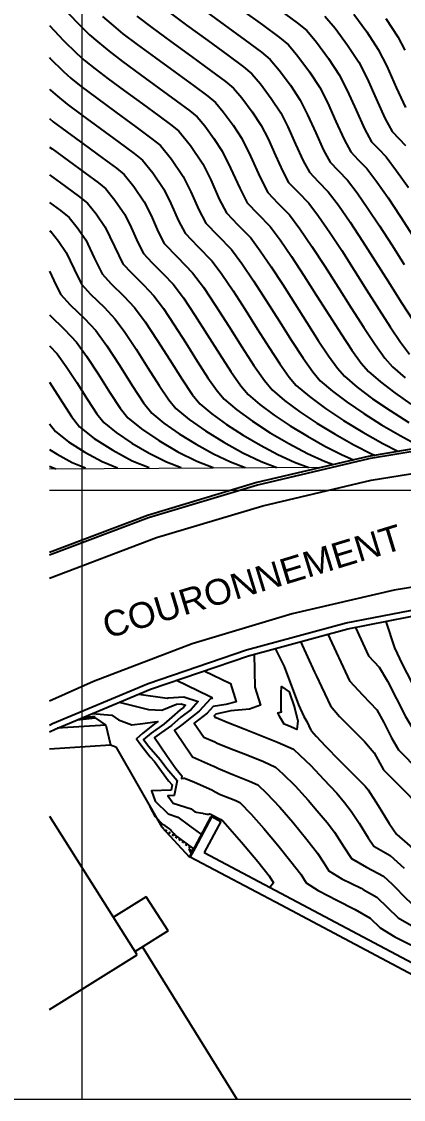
# Model space of a CAD drawing. Extents: x 62344 to 62624, y 108620 to 109406.
# Drawn here: x 62540.6 to 62559.2, y 108767.8 to 108820.3 of the extents above; entities that cross this region are included whole.
import ezdxf

# ---------------------------------------------------------------- set-up
doc = ezdxf.new("R2010")
doc.units = 0
doc.header["$LTSCALE"] = 0.039369
doc.header["$MEASUREMENT"] = 0
doc.linetypes.add('DOT', pattern=[0.55, 0.3, -0.25])
for name, color, linetype in [('Bâti', 7, 'Continuous'), ('coordinate', 2, 'Continuous'), ('Couronnement', 7, 'Continuous'), ('curve livello 1m', 2, 'Continuous'), ('curve livello 5m', 7, 'Continuous'), ('LIN018CO', 6, 'Continuous'), ('LIN025CO', 7, 'Continuous'), ('Per+Mod Surf', 7, 'Continuous'), ('TalusHautBas', 7, 'Continuous'), ('TEXT035', 1, 'Continuous')]:
    doc.layers.add(name, color=color, linetype=linetype)
doc.styles.add('ARIAL', font='arial.ttf')

msp = doc.modelspace()

# ---------------------------------------------------------------- linework, layer by layer
at = {"layer": 'Bâti', "linetype": 'Continuous'}
for p, q in [((62543.28486, 108786.30608), (62544.15987, 108786.41042)), ((62543.55295, 108786.41856), (62544.1563, 108786.4905)), ((62544.669, 108786.052), (62542.30051, 108785.89307)), ((62541.935, 108784.90262), (62544.904, 108785.089)), ((62541.935, 108781.61785), (62546.178, 108774.871)), ((62548.74879, 108779.61816), (62549.80931, 108781.60666)), ((62549.8325, 108781.59428), (62549.02137, 108780.07603)), ((62550.27351, 108781.35867), (62549.46238, 108779.84042)), ((62549.8325, 108781.59428), (62550.27351, 108781.35867)), ((62549.02137, 108780.07603), (62548.788, 108779.636)), ((62548.788, 108779.636), (62548.74879, 108779.61816)), ((62548.788, 108779.636), (62553.21299, 108777.2892)), ((62546.635, 108777.684), (62545.04504, 108776.69636)), ((62547.711, 108776.03), (62546.635, 108777.684)), ((62553.21299, 108777.2892), (62564.8, 108771.144)), ((62547.711, 108776.03), (62546.0951, 108775.02625)), ((62543.65588, 108773.27491), (62546.199, 108774.861)), ((62551.06369, 108767.81839), (62546.45464, 108775.24959)), ((62541.935, 108772.20164), (62543.65588, 108773.27491))]:
    msp.add_line(p, q, dxfattribs=at)
at = {"layer": 'coordinate', "linetype": 'Continuous', "lineweight": 0}
for p, q in [((62543.49999, 108911.77057), (62543.49999, 108767.81839)), ((62541.935, 108797.50002), (62623.7144, 108797.50002))]:
    msp.add_line(p, q, dxfattribs=at)
at = {"layer": 'Couronnement', "linetype": 'Continuous'}
for p, q in [((62562.933, 108800.047), (62557.453, 108799.13699)), ((62562.94424, 108799.92752), (62557.47262, 108799.01888)), ((62557.453, 108799.13699), (62552.029, 108797.85899)), ((62557.48052, 108799.02019), (62552.05481, 108797.74179)), ((62557.598, 108797.972), (62563.061, 108798.88499)), ((62552.317, 108796.728), (62557.598, 108797.972)), ((62552.029, 108797.85899), (62546.71, 108796.26401)), ((62552.05481, 108797.74179), (62546.74438, 108796.14937)), ((62547.139, 108795.17999), (62552.317, 108796.728)), ((62546.71, 108796.26401), (62541.935, 108794.45393)), ((62546.75253, 108796.15181), (62541.935, 108794.32561)), ((62541.935, 108793.20799), (62547.139, 108795.17999)), ((62563.732, 108793.46001), (62558.71, 108792.62199)), ((62558.71, 108792.62199), (62553.752, 108791.474)), ((62556.38603, 108791.02538), (62561.34369, 108791.99924)), ((62556.454, 108790.733), (62561.392, 108791.703)), ((62553.752, 108791.474), (62548.884, 108790.00301)), ((62551.53235, 108789.71808), (62556.38603, 108791.02538)), ((62551.62, 108789.431), (62556.454, 108790.733)), ((62548.884, 108790.00301), (62544.066, 108788.175)), ((62546.73625, 108788.07954), (62551.53235, 108789.71808)), ((62546.843, 108787.799), (62551.62, 108789.431)), ((62544.066, 108788.175), (62541.935, 108787.20839)), ((62542.08038, 108786.12605), (62546.73625, 108788.07954)), ((62542.205, 108785.853), (62546.843, 108787.799)), ((62541.935, 108786.05414), (62542.08038, 108786.12605)), ((62541.935, 108785.71944), (62542.205, 108785.853))]:
    msp.add_line(p, q, dxfattribs=at)
at = {"layer": 'curve livello 1m', "flags": 128}
for points in [[(62542.5914, 108820.98927), (62543.28821, 108820.26072), (62543.87778, 108819.67166), (62544.279, 108819.32108), (62544.83197, 108818.86808), (62545.49166, 108818.36514), (62546.33941, 108817.74149), (62547.2507, 108817.07879), (62548.10102, 108816.45875), (62548.76584, 108815.96305), (62549.12067, 108815.67337), (62549.48835, 108815.23881), (62549.94089, 108814.62235), (62550.34253, 108814.00891), (62550.75275, 108813.18292), (62551.19185, 108812.19843), (62551.55754, 108811.4915), (62552.08039, 108810.94493), (62552.67166, 108810.33882), (62553.16258, 108809.68586), (62553.71928, 108808.87188), (62554.318, 108807.95174), (62554.93499, 108806.98034), (62555.5465, 108806.01254), (62556.12878, 108805.10322), (62556.65807, 108804.30727), (62557.11063, 108803.67957), (62557.46271, 108803.27498), (62558.04577, 108802.77055), (62558.74048, 108802.23736), (62559.52288, 108801.68939)], [(62544.50939, 108820.56858), (62544.93035, 108820.20077), (62545.5105, 108819.72549), (62546.20263, 108819.19783), (62547.09206, 108818.54351), (62548.04816, 108817.84823), (62548.94028, 108817.1977), (62549.6378, 108816.67762), (62550.01008, 108816.3737), (62550.39583, 108815.91778), (62550.87062, 108815.271), (62551.292, 108814.62741), (62551.7224, 108813.7608), (62552.18309, 108812.7279), (62552.56676, 108811.98621), (62553.0582, 108811.47248), (62553.61394, 108810.90278), (62554.1284, 108810.21854), (62554.71177, 108809.36555), (62555.33918, 108808.40132), (62555.98574, 108807.38336), (62556.62655, 108806.36919), (62557.23673, 108805.4163), (62557.79139, 108804.58221), (62558.26564, 108803.92442), (62558.63458, 108803.50044), (62559.24559, 108802.97184)], [(62547.62457, 108820.86319), (62548.59736, 108820.14754), (62549.64307, 108819.3871), (62550.61882, 108818.6756), (62551.38171, 108818.10678), (62551.78888, 108817.77437), (62552.21079, 108817.27571), (62552.73008, 108816.56831), (62553.19096, 108815.86439), (62553.53632, 108815.19011), (62553.91683, 108814.34316), (62554.28296, 108813.53464), (62554.5852, 108812.97564), (62555.01381, 108812.52759), (62555.49852, 108812.03071), (62556.00004, 108811.36789), (62556.56469, 108810.5508), (62557.17268, 108809.62521), (62557.80419, 108808.63685), (62558.43942, 108807.63151), (62559.05858, 108806.65493), (62559.64185, 108805.75286)], [(62549.35001, 108820.94956), (62550.44053, 108820.15654), (62551.45808, 108819.41455), (62552.25367, 108818.82135), (62552.67828, 108818.4747), (62553.11827, 108817.95468), (62553.65981, 108817.21697), (62554.14044, 108816.48289), (62554.5006, 108815.77971), (62554.89741, 108814.89647), (62555.27923, 108814.0533), (62555.59442, 108813.47035), (62555.99162, 108813.05514), (62556.4408, 108812.59468), (62556.9128, 108811.97423), (62557.44072, 108811.21736), (62558.00904, 108810.35989), (62558.60228, 108809.43764), (62559.20492, 108808.48643)], [(62551.23799, 108820.92597), (62552.29735, 108820.1535), (62553.12562, 108819.53593), (62553.56769, 108819.17503), (62554.02575, 108818.63364), (62554.58954, 108817.86562), (62555.08992, 108817.10138), (62555.46487, 108816.36931), (62555.87799, 108815.44978), (62556.2755, 108814.57197), (62556.60364, 108813.96507), (62556.96943, 108813.58269), (62557.38309, 108813.15864), (62557.87407, 108812.51324), (62558.42321, 108811.72594), (62559.01439, 108810.83399), (62559.63148, 108809.87465)], [(62553.13662, 108820.89244), (62553.99758, 108820.2505), (62554.45709, 108819.87536), (62554.93323, 108819.31261), (62555.51927, 108818.51428), (62556.0394, 108817.71987), (62556.42915, 108816.95891), (62556.85857, 108816.00309), (62557.27177, 108815.09064), (62557.61287, 108814.45978), (62557.94724, 108814.11024), (62558.32538, 108813.72261), (62558.83534, 108813.05226), (62559.40571, 108812.23452)], [(62556.74819, 108820.67054), (62557.37874, 108819.81158), (62557.93836, 108818.95686), (62558.35771, 108818.13812), (62558.81973, 108817.10971), (62559.26431, 108816.12797)], [(62558.30847, 108820.46024), (62558.88784, 108819.57535), (62559.22963, 108818.9231)], [(62541.935, 108820.11662), (62542.62122, 108819.39915), (62543.24617, 108818.77473), (62543.62766, 108818.44139), (62544.15344, 108818.01066), (62544.7807, 108817.53246), (62545.58676, 108816.93947), (62546.45324, 108816.30936), (62547.26175, 108815.7198), (62547.89389, 108815.24847), (62548.23127, 108814.97304), (62548.79399, 108814.2774), (62549.39305, 108813.39042), (62549.7831, 108812.60504), (62550.20061, 108811.66895), (62550.54832, 108810.99678), (62551.10258, 108810.41738), (62551.72937, 108809.77485), (62552.19677, 108809.15319), (62552.72679, 108808.37821), (62553.29682, 108807.50217), (62553.88425, 108806.57731), (62554.46645, 108805.65589), (62555.02083, 108804.79015), (62555.52476, 108804.03234), (62555.95563, 108803.43471), (62556.29083, 108803.04951), (62556.91462, 108802.51396), (62557.66649, 108801.94643), (62558.5152, 108801.36517), (62559.42945, 108800.78845)], [(62541.935, 108818.55767), (62541.95422, 108818.53757), (62542.61455, 108817.87781), (62542.97632, 108817.56171), (62543.4749, 108817.15325), (62544.21263, 108816.59366), (62545.16219, 108815.89854), (62546.12959, 108815.19515), (62546.92081, 108814.61078), (62547.34187, 108814.27271), (62547.87549, 108813.61304), (62548.44357, 108812.77193), (62548.81345, 108812.02716), (62549.20937, 108811.13948), (62549.5391, 108810.50207), (62550.12477, 108809.88983), (62550.78708, 108809.21089), (62551.29107, 108808.53546), (62551.86692, 108807.68361), (62552.48406, 108806.72599), (62553.11191, 108805.73326), (62553.71991, 108804.77604), (62554.27746, 108803.92501), (62554.75401, 108803.25079), (62555.11896, 108802.82405), (62555.71135, 108802.31546), (62556.42538, 108801.77649), (62557.23136, 108801.22449), (62558.0996, 108800.67679), (62559.00039, 108800.15076), (62559.90404, 108799.66371)], [(62541.935, 108815.58822), (62542.11784, 108815.43842), (62542.77511, 108814.93986), (62543.62111, 108814.32055), (62544.483, 108813.69388), (62545.18793, 108813.17325), (62545.56307, 108812.87204), (62546.03849, 108812.28432), (62546.54461, 108811.53494), (62546.87415, 108810.8714), (62547.22689, 108810.08054), (62547.52066, 108809.51264), (62548.16915, 108808.83473), (62548.90251, 108808.08296), (62549.42332, 108807.37852), (62550.02295, 108806.47986), (62550.66059, 108805.48126), (62551.29544, 108804.47701), (62551.88669, 108803.56139), (62552.39355, 108802.82866), (62552.77521, 108802.37312), (62553.37919, 108801.85938), (62554.11662, 108801.31371), (62554.94968, 108800.75821), (62555.84058, 108800.21495), (62556.75151, 108799.70599), (62557.64468, 108799.25342), (62557.78275, 108799.19175)], [(62541.935, 108814.20502), (62542.05635, 108814.11297), (62542.85057, 108813.53156), (62543.6597, 108812.94325), (62544.32149, 108812.45448), (62544.67366, 108812.17171), (62545.11999, 108811.61996), (62545.59513, 108810.91645), (62545.9045, 108810.29352), (62546.23565, 108809.55106), (62546.51144, 108809.01793), (62546.90762, 108808.58498), (62547.48496, 108808.02078), (62547.96022, 108807.519), (62548.45016, 108806.85631), (62549.01423, 108806.01093), (62549.61407, 108805.07154), (62550.21129, 108804.12682), (62550.76749, 108803.26548), (62551.2443, 108802.57619), (62551.60333, 108802.14766), (62552.17151, 108801.66437), (62552.86522, 108801.15106), (62553.64889, 108800.62849), (62554.48698, 108800.11743), (62555.34391, 108799.63865), (62556.18413, 108799.2129), (62556.73359, 108798.96749)], [(62541.935, 108812.84913), (62542.46596, 108812.46218), (62543.3216, 108811.83577), (62543.78426, 108811.47138), (62544.20149, 108810.9556), (62544.64565, 108810.29796), (62545.09159, 108809.36337), (62545.50222, 108808.52321), (62545.9167, 108808.07026), (62546.52071, 108807.48), (62547.01794, 108806.95503), (62547.47699, 108806.33411), (62548.00552, 108805.54201), (62548.56756, 108804.66181), (62549.12714, 108803.77663), (62549.64829, 108802.96957), (62550.09505, 108802.32373), (62550.43146, 108801.9222), (62551.05026, 108801.40192), (62551.81647, 108800.84854), (62552.68035, 108800.29108), (62553.59216, 108799.75861), (62554.50218, 108799.28016), (62555.36065, 108798.88477), (62555.75554, 108798.73704)], [(62541.935, 108811.49764), (62542.46446, 108811.11002), (62542.89486, 108810.77104), (62543.28299, 108810.29124), (62543.69617, 108809.67947), (62544.11101, 108808.81006), (62544.493, 108808.0285), (62544.92578, 108807.55555), (62545.55647, 108806.93922), (62546.07565, 108806.39107), (62546.5824, 108805.69777), (62547.16974, 108804.80472), (62547.7844, 108803.835), (62548.37311, 108802.91171), (62548.88259, 108802.15792), (62549.25958, 108801.69673), (62549.83677, 108801.21145), (62550.55144, 108800.69529), (62551.35722, 108800.17533), (62552.20771, 108799.67867), (62553.05651, 108799.23239), (62553.85725, 108798.8636), (62554.56352, 108798.59937)], [(62541.935, 108808.15371), (62542.14985, 108807.70344), (62542.47456, 108807.03907), (62542.94395, 108806.52611), (62543.62798, 108805.85766), (62544.19108, 108805.26314), (62544.72122, 108804.52728), (62545.33754, 108803.57559), (62545.96126, 108802.59011), (62546.51362, 108801.75284), (62546.91583, 108801.24581), (62547.50461, 108800.7581), (62548.24454, 108800.23968), (62549.07257, 108799.72735), (62549.92566, 108799.25795), (62550.74077, 108798.86827), (62551.45486, 108798.59514)], [(62541.935, 108806.0311), (62541.95303, 108806.0114), (62542.66374, 108805.31687), (62543.24879, 108804.69917), (62543.73426, 108804.02532), (62544.29865, 108803.15382), (62544.86982, 108802.25137), (62545.37564, 108801.48465), (62545.74396, 108801.02034), (62546.40942, 108800.47995), (62547.25756, 108799.90877), (62548.18863, 108799.36505), (62549.10287, 108798.90705), (62549.90052, 108798.59302)], [(62541.935, 108804.52745), (62542.3065, 108804.13521), (62542.7473, 108803.52336), (62543.25976, 108802.73205), (62543.77838, 108801.91264), (62544.23765, 108801.21647), (62544.57208, 108800.79488), (62545.17631, 108800.30421), (62545.94642, 108799.78558), (62546.79182, 108799.29189), (62547.62193, 108798.87603), (62548.34619, 108798.5909)], [(62541.935, 108802.75433), (62542.45689, 108801.93675), (62543.0047, 108801.08687), (62543.40021, 108800.56941), (62544.10543, 108800.01245), (62545.01176, 108799.4348), (62545.96024, 108798.92929), (62546.79186, 108798.58878)], [(62541.935, 108799.4753), (62542.30456, 108799.23976), (62543.03912, 108798.84826), (62543.68319, 108798.58455)], [(62541.935, 108798.66645), (62542.24376, 108798.53262)], [(62558.3117, 108791.09792), (62558.73243, 108789.82028), (62559.11047, 108789.01641), (62559.56479, 108788.14775), (62560.01764, 108787.35657), (62560.39126, 108786.78514), (62561.24385, 108785.92171), (62562.22569, 108784.92737), (62562.97103, 108784.24935), (62563.86918, 108783.46401), (62564.86539, 108782.61021), (62565.90489, 108781.72681), (62566.9329, 108780.85268), (62567.83303, 108780.07963)], [(62556.82587, 108790.80605), (62557.4735, 108789.42518), (62557.99052, 108788.87216), (62558.39855, 108788.18851), (62558.83209, 108787.32787), (62559.2625, 108786.47522), (62559.66112, 108785.8155), (62561.08706, 108784.37141), (62562.72919, 108782.70837), (62563.31136, 108782.1807), (62564.0209, 108781.56362), (62564.80284, 108780.89615), (62565.60218, 108780.21732), (62566.14104, 108779.75669)], [(62555.48501, 108790.47201), (62555.98807, 108789.38923), (62556.02166, 108789.3202), (62556.54461, 108788.20517), (62557.19145, 108787.50957), (62557.86947, 108786.78807), (62558.21965, 108786.17808), (62558.58787, 108785.43782), (62558.93097, 108784.84586), (62560.93027, 108782.8211), (62563.23269, 108780.48938), (62563.79998, 108779.98426), (62564.44581, 108779.43313)], [(62551.89932, 108789.50623), (62551.93225, 108787.90026), (62552.20264, 108787.01596), (62551.66544, 108786.82604), (62550.7686, 108786.74549), (62550.02903, 108786.57593), (62550.00392, 108786.54782), (62549.94732, 108786.50447), (62549.98872, 108786.44364), (62550.03653, 108786.42311), (62550.03708, 108786.42282), (62550.04744, 108786.41721), (62550.5777, 108786.19618), (62551.4122, 108785.86793), (62552.31095, 108785.51556), (62553.03396, 108785.2222), (62553.8122, 108784.87109), (62554.1285, 108784.59275), (62554.65024, 108784.07658), (62555.27881, 108783.42284), (62555.91563, 108782.73183), (62556.29773, 108782.28356), (62556.62677, 108781.86631), (62557.01415, 108781.26704), (62557.44595, 108780.56147), (62557.72944, 108780.14724), (62558.52613, 108779.70618), (62559.20692, 108779.0803)], [(62552.92168, 108789.7816), (62553.35362, 108788.91153), (62553.67194, 108788.07128), (62554.03377, 108787.08069), (62554.05714, 108787.03458), (62554.31011, 108786.47602), (62554.46018, 108786.23253), (62554.66502, 108785.81164), (62554.68683, 108785.76515), (62554.91856, 108785.5108), (62555.37752, 108785.02637), (62556.04258, 108784.34878), (62556.81865, 108783.56649), (62557.30189, 108783.06921), (62557.4474, 108782.89212), (62557.93197, 108782.14252), (62558.47209, 108781.25994), (62558.8267, 108780.74179), (62558.85289, 108780.72729), (62559.47821, 108780.17233), (62560.18117, 108779.44826), (62560.86038, 108778.7488)], [(62549.46105, 108788.69342), (62550.75049, 108788.07646), (62551.02428, 108787.18105), (62550.51953, 108787.06097), (62549.89668, 108786.95277), (62549.61529, 108786.63785), (62548.9811, 108786.15211), (62549.44498, 108785.47049), (62549.98074, 108785.24041), (62549.98684, 108785.23715), (62550.10299, 108785.17433), (62550.69622, 108784.93096), (62551.59017, 108784.58096), (62552.35572, 108784.27293), (62552.94274, 108784.00809), (62553.29897, 108783.68455), (62553.8866, 108783.08691), (62554.52936, 108782.39444), (62554.97365, 108781.88049), (62555.44654, 108781.30495), (62555.80614, 108780.84049), (62556.26294, 108780.11862), (62556.63218, 108779.5527), (62557.36588, 108779.13854), (62558.19936, 108778.68507), (62558.59943, 108778.31727)], [(62548.11022, 108788.23193), (62549.68575, 108787.47808), (62549.82611, 108787.41093), (62549.84592, 108787.34613), (62549.76432, 108787.32961), (62549.22666, 108786.72787), (62548.84031, 108786.42998), (62548.36968, 108786.0715), (62548.24242, 108785.96116), (62548.01488, 108785.79975), (62548.17584, 108785.56323), (62548.38827, 108785.25109), (62548.90125, 108784.49733), (62549.34022, 108784.30522), (62549.92494, 108784.05771), (62549.93661, 108784.05148), (62550.15853, 108783.93145), (62550.85265, 108783.65208), (62551.67747, 108783.32366), (62552.07329, 108783.14509), (62552.49951, 108782.741), (62553.14309, 108782.05706), (62553.78422, 108781.31541), (62554.46659, 108780.4849), (62554.98551, 108779.81468), (62555.28934, 108779.33456), (62555.53492, 108778.95815), (62556.17322, 108778.56844), (62557.10198, 108778.10579), (62557.19924, 108778.05003)], [(62545.32902, 108787.16376), (62546.75176, 108786.8105), (62547.39693, 108786.78414), (62548.1138, 108787.07642), (62548.34075, 108787.08901), (62548.54999, 108787.0205), (62548.4494, 108786.90792), (62548.29979, 108786.79333), (62547.88529, 108786.433), (62547.50448, 108786.10372), (62546.87813, 108785.65944), (62546.50438, 108785.35213), (62546.76643, 108785.00148), (62547.31745, 108784.37652), (62547.64205, 108783.94053), (62548.14526, 108783.36031), (62547.99939, 108782.62202), (62547.69306, 108782.61244), (62547.9509, 108782.25214), (62548.82268, 108781.96779), (62549.00442, 108781.83219), (62549.01829, 108781.82943), (62549.05491, 108781.82258), (62549.07989, 108781.81791), (62549.4016, 108781.75405), (62549.40491, 108781.75346), (62549.40879, 108781.7527), (62549.4341, 108781.74813), (62549.59664, 108781.71534), (62549.60653, 108781.71569), (62549.67659, 108781.71814), (62549.71006, 108781.71931), (62549.72081, 108781.73206), (62549.81335, 108781.69231), (62549.83613, 108781.68015), (62550.26962, 108781.44568), (62550.32099, 108781.42512), (62550.33438, 108781.41909), (62550.37056, 108781.38229), (62551.27935, 108780.3493), (62552.07201, 108779.40893), (62552.63254, 108778.70236), (62552.84496, 108778.37074), (62552.84496, 108778.37074), (62552.65858, 108778.14672)], [(62544.0154, 108786.6126), (62544.96041, 108786.52884), (62545.29449, 108786.31202), (62545.93999, 108786.06138), (62546.47102, 108786.12809), (62547.0641, 108786.21204), (62547.13117, 108786.20244), (62547.19907, 108786.23013), (62547.1355, 108786.17501), (62547.11025, 108786.15709), (62546.46904, 108785.65008), (62546.17363, 108785.38697), (62546.37607, 108785.08942), (62546.83032, 108784.50822), (62547.03642, 108784.27447), (62547.38161, 108783.81118), (62547.73328, 108783.33849), (62547.90845, 108783.13651), (62547.85768, 108782.8795), (62546.89957, 108782.84953), (62547.07865, 108782.34989), (62547.706, 108781.72265), (62548.18597, 108781.56609), (62548.74822, 108781.14245), (62549.28197, 108780.74838), (62549.28197, 108780.74838), (62549.34271, 108780.73628)], [(62548.96323, 108780.0287), (62548.28184, 108780.52185), (62548.03919, 108780.70059), (62547.99566, 108780.7495), (62547.87612, 108780.88378), (62547.80452, 108780.96421), (62547.77836, 108780.99346), (62547.54926, 108781.16439), (62547.4611, 108781.19315), (62547.10025, 108781.58728), (62546.83668, 108782.0657)], [(62548.8425, 108779.79825), (62548.73405, 108780.01244), (62548.895, 108779.89912)], [(62557.19924, 108778.05003), (62557.87259, 108777.66396), (62558.38942, 108777.1663), (62558.90516, 108776.67), (62559.67823, 108776.22307), (62560.61795, 108775.75551), (62561.36613, 108775.31825), (62561.87078, 108774.80094), (62562.37435, 108774.28512), (62563.06865, 108773.91748), (62563.6504, 108773.59076), (62563.9361, 108772.78695), (62564.45881, 108772.38386), (62564.98436, 108772.22393), (62565.28568, 108772.45504), (62565.78358, 108772.04333), (62565.85578, 108771.97365)], [(62558.59943, 108778.31727), (62558.70607, 108778.21923), (62559.26708, 108777.6349), (62559.77232, 108777.17091), (62560.64038, 108776.69568), (62561.4889, 108776.22804), (62561.99292, 108775.73777), (62562.5439, 108775.12022), (62563.04644, 108774.63201), (62563.54555, 108774.36772), (62563.96375, 108774.13285), (62564.18609, 108773.50686), (62564.40838, 108772.88192), (62564.95652, 108772.58751), (62565.11408, 108772.70836), (62565.83262, 108772.1142), (62565.89741, 108772.07359), (62565.99014, 108771.98344)]]:
    msp.add_lwpolyline(points, dxfattribs=at)
msp.add_lwpolyline([(62554.02851, 108786.25703), (62553.97068, 108785.83127), (62553.568, 108786.01293), (62553.36631, 108786.09364), (62553.20291, 108786.37628), (62553.12248, 108786.5154), (62553.08257, 108786.58442), (62553.04288, 108786.65309), (62553.2368, 108786.69235), (62553.21585, 108786.76088), (62553.21382, 108786.86008), (62553.21366, 108787.59816), (62553.22176, 108787.93597), (62553.22176, 108787.93597), (62553.6096, 108787.66849), (62553.86267, 108786.91033), (62553.86109, 108786.90552), (62553.86427, 108786.9032), (62553.86607, 108786.89514), (62554.01565, 108786.31703)], close=True, dxfattribs=at)
at = {"layer": 'curve livello 5m', "flags": 128}
for points in [[(62546.18903, 108820.5829), (62546.9136, 108820.03051), (62547.84471, 108819.34552), (62548.84562, 108818.61766), (62549.77955, 108817.93665), (62550.50976, 108817.3922), (62550.89948, 108817.07403), (62551.30331, 108816.59674), (62551.80035, 108815.91966), (62552.24148, 108815.2459), (62552.57204, 108814.60051), (62552.93624, 108813.78985), (62553.28669, 108813.01597), (62553.57598, 108812.48092), (62554.03601, 108812.00003), (62554.55623, 108811.46675), (62555.03674, 108810.8317), (62555.57773, 108810.04884), (62556.16025, 108809.16203), (62556.7653, 108808.21508), (62557.37392, 108807.25186), (62557.96714, 108806.31619), (62558.52597, 108805.45192), (62559.03145, 108804.70289), (62559.46461, 108804.11294)], [(62555.34649, 108820.5757), (62555.84071, 108819.99157), (62556.449, 108819.16293), (62556.98888, 108818.33836), (62557.39343, 108817.54852), (62557.83915, 108816.5564), (62558.26804, 108815.6093), (62558.62209, 108814.95449), (62559.26766, 108814.28657)], [(62541.935, 108817.02878), (62541.98294, 108816.98089), (62542.32498, 108816.68202), (62542.79637, 108816.29584), (62543.49387, 108815.76676), (62544.39165, 108815.10954), (62545.30629, 108814.44452), (62546.05437, 108813.89202), (62546.45247, 108813.57237), (62546.95699, 108812.94868), (62547.49409, 108812.15344), (62547.8438, 108811.44928), (62548.21813, 108810.61001), (62548.52988, 108810.00736), (62549.14696, 108809.36228), (62549.8448, 108808.64693), (62550.32207, 108808.00729), (62550.8674, 108807.20059), (62551.45183, 108806.29373), (62552.04641, 108805.3536), (62552.62218, 108804.44712), (62553.15019, 108803.64119), (62553.60147, 108803.00271), (62553.94708, 108802.59859), (62554.58687, 108802.05438), (62555.36802, 108801.47637), (62556.25047, 108800.88794), (62557.19418, 108800.31247), (62558.15912, 108799.77334), (62558.93069, 108799.38238)], [(62541.935, 108810.12621), (62542.00546, 108810.07071), (62542.36448, 108809.62688), (62542.74669, 108809.06097), (62543.13043, 108808.25675), (62543.48378, 108807.53379), (62543.93486, 108807.04083), (62544.59223, 108806.39844), (62545.13336, 108805.8271), (62545.60357, 108805.18379), (62546.14856, 108804.35514), (62546.7189, 108803.45535), (62547.26516, 108802.59864), (62547.7379, 108801.89921), (62548.08771, 108801.47127), (62548.7261, 108800.94247), (62549.52837, 108800.38036), (62550.42617, 108799.82487), (62551.35114, 108799.31591), (62552.23493, 108798.8934), (62553.00919, 108798.59725)], [(62541.935, 108800.72773), (62542.22833, 108800.34395), (62542.85403, 108799.84979), (62543.65816, 108799.33728), (62544.49968, 108798.88878), (62545.23752, 108798.58666)], [(62554.16082, 108790.11535), (62554.83007, 108788.63498), (62554.93536, 108788.42727), (62555.17149, 108787.91902), (62555.34334, 108787.56592), (62555.61572, 108786.98516), (62556.05038, 108786.47283), (62556.65696, 108785.86542), (62557.2761, 108785.24759), (62557.74842, 108784.70397), (62557.74842, 108784.70397), (62558.20082, 108783.87621), (62560.77348, 108781.2708), (62562.88265, 108779.13478)], [(62546.28157, 108787.56343), (62547.66268, 108787.36583), (62547.70907, 108787.38474), (62548.47254, 108787.4271), (62549.17643, 108787.19662), (62548.83803, 108786.81789), (62548.33474, 108786.43242), (62547.87345, 108786.03244), (62547.38863, 108785.69367), (62547.04865, 108785.44739), (62547.04865, 108785.44739), (62547.6321, 108784.59007), (62548.07856, 108783.93406), (62548.38206, 108783.5841), (62548.35708, 108783.45764), (62548.45076, 108783.46092), (62548.47887, 108783.46191), (62548.49028, 108783.46231), (62548.49547, 108783.46249), (62548.49795, 108783.46257), (62548.49874, 108783.46352), (62548.96372, 108783.28829), (62549.86915, 108782.87501), (62549.86915, 108782.87501), (62549.88637, 108782.86581), (62550.21407, 108782.68856), (62550.99923, 108782.37439), (62551.20383, 108782.28209), (62551.75683, 108781.71967), (62552.36979, 108781.01628), (62553.0507, 108780.20176), (62553.68669, 108779.41349), (62554.16488, 108778.78887), (62554.16488, 108778.78887), (62554.43767, 108778.3636), (62555.01467, 108777.98894), (62555.52334, 108777.73016)], [(62555.52334, 108777.73016), (62555.89279, 108777.54221), (62556.82039, 108777.07598), (62557.54583, 108776.64285), (62557.54583, 108776.64285), (62558.03799, 108776.16908), (62558.75461, 108775.73761), (62559.65892, 108775.28169), (62560.55411, 108774.82932), (62561.24336, 108774.40846), (62561.70225, 108773.93823), (62562.59174, 108773.46724), (62563.33704, 108773.04866), (62563.46382, 108772.69199), (62564.23591, 108772.09658), (62565.01221, 108771.86035), (62565.45728, 108772.20173), (62565.68161, 108772.01623), (62565.75131, 108771.94897)]]:
    msp.add_lwpolyline(points, dxfattribs=at)
at = {"layer": 'LIN018CO', "lineweight": 0}
msp.add_lwpolyline([(62623.7144, 108767.81839), (62487.31004, 108767.81839), (62487.31004, 108911.77057), (62623.7144, 108911.77057)], close=True, dxfattribs=at)
at = {"layer": 'LIN025CO', "linetype": 'Continuous', "lineweight": 0}
msp.add_line((62541.935, 108798.53077), (62555.21857, 108798.61052), dxfattribs=at)
at = {"layer": 'Per+Mod Surf', "linetype": 'Continuous'}
for p, q in [((62544.15987, 108786.41042), (62544.669, 108786.052)), ((62544.669, 108786.052), (62544.904, 108785.089)), ((62544.904, 108785.089), (62545.155, 108784.995)), ((62545.155, 108784.995), (62547.406, 108781.07401)), ((62550.27351, 108781.35867), (62549.46238, 108779.84042)), ((62549.80931, 108781.60666), (62549.8325, 108781.59428)), ((62549.8325, 108781.59428), (62550.27351, 108781.35867)), ((62547.406, 108781.07401), (62548.74879, 108779.61816)), ((62549.46238, 108779.84042), (62553.99302, 108777.43808)), ((62553.99302, 108777.43808), (62565.03337, 108771.58402))]:
    msp.add_line(p, q, dxfattribs=at)
at = {"layer": 'TalusHautBas', "linetype": 'DOT'}
msp.add_line((62547.406, 108781.07401), (62548.93622, 108779.97833), dxfattribs=at)

# ---------------------------------------------------------------- texts
at = {"layer": 'TEXT035', "style": 'ARIAL'}
msp.add_text('COURONNEMENT', height=1.25, rotation=16.931273, dxfattribs=at).set_placement((62544.75109, 108790.25074))

doc.saveas('drawing.dxf')
